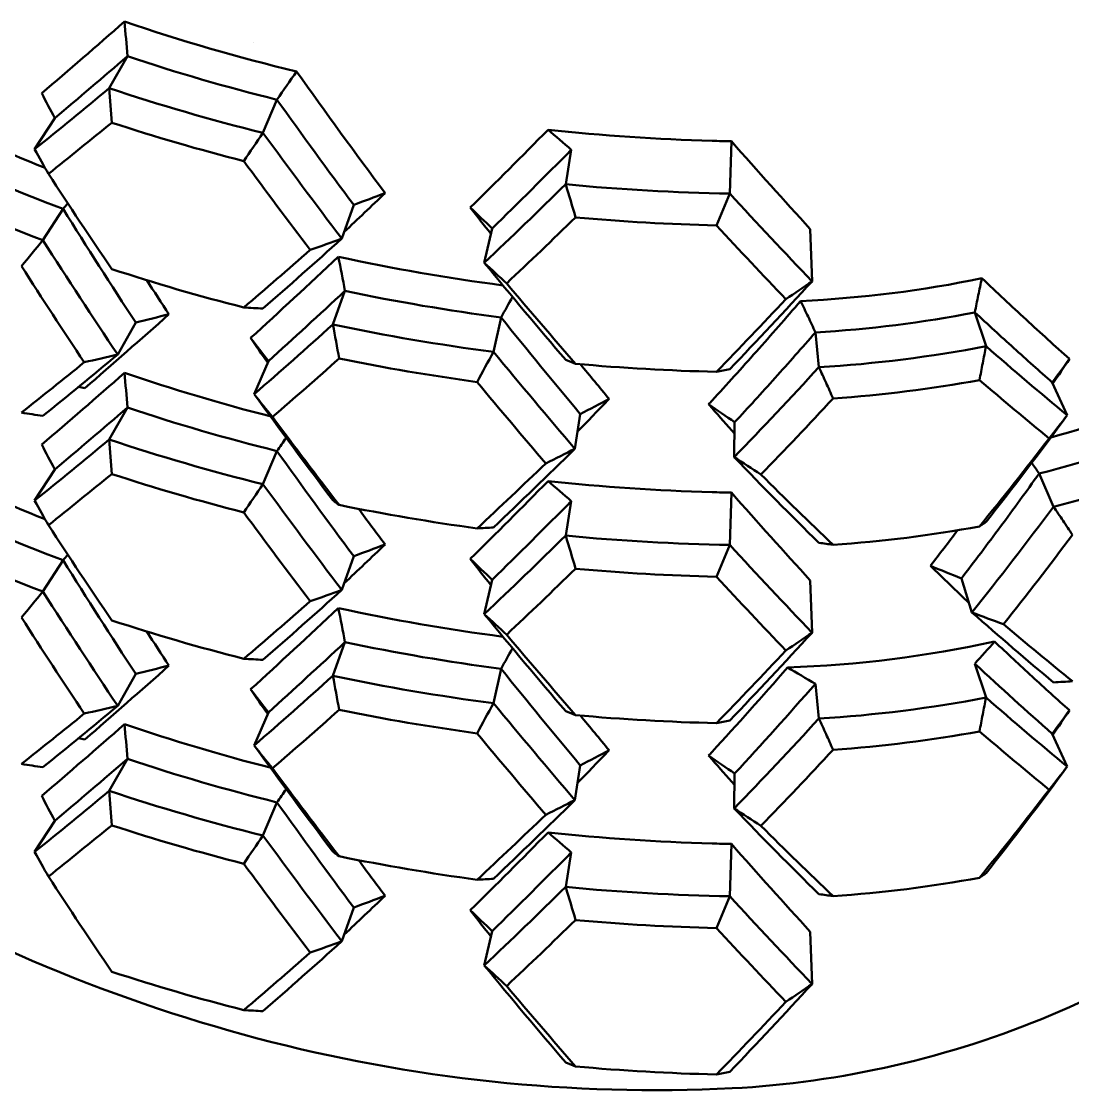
# Model space of a CAD drawing. Header units: millimetres. Extents: x 36 to 3196, y 27 to 5967.
# Drawn here: x 1762.2 to 1785.28, y 4139.76 to 4163.36 of the extents above; entities that cross this region are included whole.
import ezdxf

# ---------------------------------------------------------------- set-up
doc = ezdxf.new("R2010")
doc.units = ezdxf.units.MM
doc.layers.add('외형선(ISO)', color=7, linetype='Continuous', lineweight=50)

msp = doc.modelspace()

# ---------------------------------------------------------------- linework, layer by layer
at = {"layer": '외형선(ISO)'}
for p, q in [((1767.2846, 4162.8998), (1767.2847, 4162.8997)), ((1764.123, 4161.898), (1764.5241, 4162.5998)), ((1767.8082, 4161.6451), (1767.5007, 4160.9162)), ((1762.9328, 4161.2419), (1762.4864, 4160.5564)), ((1777.7867, 4160.7316), (1777.751, 4159.5828)), ((1774.1481, 4159.7869), (1774.2717, 4160.5471)), ((1769.2334, 4158.5952), (1769.493, 4159.335)), ((1763.1111, 4159.2459), (1762.6698, 4158.5585)), ((1772.5342, 4158.8183), (1772.3612, 4158.0638)), ((1779.5579, 4157.6562), (1779.5185, 4158.8049)), ((1769.0359, 4156.7079), (1769.3009, 4157.4466)), ((1783.3785, 4156.2328), (1783.1322, 4156.9753)), ((1764.7066, 4156.7539), (1764.3107, 4156.0505)), ((1772.7303, 4156.864), (1772.5629, 4156.1088)), ((1779.7081, 4155.7726), (1779.6325, 4156.5365)), ((1767.3061, 4155.1798), (1767.6191, 4155.9073)), ((1785.161, 4154.7151), (1784.8318, 4155.4385)), ((1764.123, 4154.1846), (1764.5241, 4154.8863)), ((1774.4692, 4154.7436), (1774.3513, 4153.9829)), ((1777.8586, 4154.5642), (1777.8477, 4153.7982)), ((1767.8082, 4153.9317), (1767.5007, 4153.2028)), ((1762.9328, 4153.5284), (1762.4864, 4152.843)), ((1784.5444, 4153.4352), (1784.8596, 4152.7082)), ((1777.7867, 4153.0181), (1777.751, 4151.8694)), ((1774.1481, 4152.0734), (1774.2717, 4152.8336)), ((1763.1111, 4151.5324), (1762.6698, 4150.845)), ((1769.493, 4151.6215), (1769.2334, 4150.8817)), ((1772.5342, 4151.1048), (1772.3612, 4150.3504)), ((1779.5579, 4149.9427), (1779.5185, 4151.0914)), ((1783.0693, 4150.3894), (1782.8374, 4151.1346)), ((1769.0359, 4148.9945), (1769.3009, 4149.7331)), ((1783.1322, 4149.2618), (1783.3785, 4148.5194)), ((1764.7066, 4149.0405), (1764.3107, 4148.337)), ((1772.7303, 4149.1505), (1772.5629, 4148.3953)), ((1779.6325, 4148.823), (1779.7081, 4148.0592)), ((1767.3061, 4147.4663), (1767.6191, 4148.1939)), ((1785.161, 4147.0017), (1784.8318, 4147.725)), ((1764.123, 4146.4711), (1764.5241, 4147.1729)), ((1774.4692, 4147.0301), (1774.3513, 4146.2694)), ((1777.8586, 4146.8507), (1777.8477, 4146.0847)), ((1767.8082, 4146.2182), (1767.5007, 4145.4893)), ((1762.4864, 4145.1295), (1762.9328, 4145.815)), ((1777.7867, 4145.3047), (1777.751, 4144.1559)), ((1774.1481, 4144.36), (1774.2717, 4145.1202)), ((1769.493, 4143.9081), (1769.2334, 4143.1683)), ((1772.5342, 4143.3914), (1772.3612, 4142.6369)), ((1779.5579, 4142.2293), (1779.5185, 4143.3779))]:
    msp.add_line(p, q, dxfattribs=at)
for centre, major_axis, ratio, start_param, end_param in [((1708.4771, 4158.8351), (7.3858, -62.8791), 0.8870193, 1.5265654, 1.5386415), ((1778.6095, 4187.5641), (34.6177, 0), 0.7660444, 4.2913419, 4.4080874), ((1778.6095, 4187.2427), (-35.1177, 0), 0.7660444, 1.1580883, 1.2581557), ((1820.2863, 4126.3342), (-59.3827, 21.9538), 0.9836331, 6.0291294, 6.0412056), ((1854.4499, 4190.3412), (-99.0875, 0), 0.7660444, 0.3856944, 0.3934341), ((1704.4653, 4157.7079), (7.9665, -66.3656), 0.8944981, 1.5152793, 1.5266496), ((1778.6095, 4187.2427), (-36.1177, 0), 0.7660444, 1.1580883, 1.2581557), ((1778.6095, 4183.7074), (34.6177, 0), 0.7660444, 4.146907, 4.2353345), ((1778.6095, 4186.9213), (-36.6177, 0), 0.7660444, 1.165749, 1.2504951), ((1847.9547, 4211.2983), (-99.0878, 0), 0.7660444, 0.7245979, 0.7323375), ((1778.6095, 4187.2427), (34.6177, 0), 0.7660444, 4.5718728, 4.6763931), ((1822.7408, 4123.3276), (-60.3306, 28.7739), 0.9841398, 6.1283047, 6.1396751), ((1778.6095, 4187.2427), (-34.6177, 0), 0.7660444, 1.5348004, 1.5470256), ((1778.6095, 4183.386), (-35.1177, 0), 0.7660444, 1.0136534, 1.1137208), ((1850.5836, 4189.2636), (95.7364, 0), 0.7660444, 3.5437832, 3.5517966), ((1778.6095, 4183.386), (-36.1177, 0), 0.7660444, 1.0136534, 1.1137208), ((1712.4111, 4142.0711), (-30.9427, 59.2476), 0.959377, 4.5071597, 4.5185302), ((1778.6095, 4187.2427), (-36.1177, 0), 0.7660444, 1.4469581, 1.5470256), ((1726.2137, 4227.6172), (99.0875, 0), 0.7660444, 5.1644026, 5.1721423), ((1838.5711, 4134.9251), (48.9735, 45.4913), 0.9780091, 1.9994014, 2.0107717), ((1811.4023, 4118.3505), (-42.6111, 46.8248), 0.9727541, 0.1308009, 0.1334086), ((1849.4384, 4206.6831), (99.0878, 0), 0.7660444, 3.8161569, 3.8238966), ((1778.6095, 4186.9213), (-36.6177, 0), 0.7660444, 1.4546188, 1.5393649), ((1813.3595, 4115.0994), (-41.4512, 52.4359), 0.9720196, 0.1985357, 0.2099062), ((1728.1735, 4224.8461), (95.7364, 0), 0.7660444, 5.1476328, 5.1556462), ((1711.5507, 4147.3755), (16.6252, -61.0895), 0.9253541, 1.4846509, 1.496727), ((1778.6095, 4183.7074), (34.6177, 0), 0.7660444, 4.4357768, 4.5428789), ((1778.6095, 4183.7074), (36.6177, 0), 0.7660444, 4.3073416, 4.3920877), ((1846.1329, 4204.8063), (95.7364, 0), 0.7660444, 3.832653, 3.8406664), ((1778.0834, 4172.5169), (20, 0), 0.7660444, 4.7735919, 4.9756654), ((1778.6095, 4183.386), (-35.1177, 0), 0.7660444, 1.3025232, 1.4025907), ((1715.5626, 4212.2019), (95.7364, 0), 0.7660444, 5.4365026, 5.444516), ((1828.3023, 4127.541), (-60.9419, -17.1569), 0.9843154, 5.5071211, 5.5153343), ((1822.7416, 4152.3333), (-66.6468, 5.105), 0.0132121, 5.6904696, 5.7018399), ((1778.0834, 4172.1955), (-20.5, 0), 0.7660444, 1.6464335, 1.8196385), ((1734.7076, 4229.0971), (-99.0875, 0), 0.7660444, 1.878375, 1.8861147), ((1707.6994, 4145.8125), (17.8757, -64.4074), 0.9314442, 1.4709722, 1.4823425), ((1778.6095, 4183.386), (-36.1177, 0), 0.7660444, 1.3025232, 1.4025907), ((1852.7157, 4194.7942), (-99.0875, 0), 0.7660444, 0.5301294, 0.5378691), ((1736.1264, 4226.1388), (-95.7364, 0), 0.7660444, 1.8616052, 1.8696186), ((1831.2031, 4124.8311), (-65.4936, -13.3536), 0.9861501, 5.5851969, 5.5965674), ((1778.0834, 4172.1955), (-21.5, 0), 0.7660444, 1.6464335, 1.8196385), ((1778.6095, 4183.0646), (-36.6177, 0), 0.7660444, 1.3101839, 1.39493), ((1712.4101, 4171.0772), (64.7151, -16.7275), 0.0379742, 0.3030996, 0.3144699), ((1778.6095, 4183.7074), (36.6177, 0), 0.7660444, 4.5962115, 4.6809575), ((1734.9892, 4177.3035), (-57.4367, 0), 0.7660444, 2.6215195, 2.6349116), ((1708.4771, 4151.1216), (7.3858, -62.8791), 0.8870193, 1.5265654, 1.5386415), ((1778.6095, 4179.8507), (34.6177, 0), 0.7660444, 4.2913419, 4.3906085), ((1838.5711, 4163.9314), (-66.165, -9.4895), 0.0193428, 5.8756951, 5.8870654), ((1811.4026, 4146.3651), (-62.3735, 10.8571), 0.0152475, 5.5884617, 5.5920611), ((1778.0834, 4171.8741), (-22, 0), 0.7660444, 1.6589233, 1.8071487), ((1849.0922, 4193.3016), (-95.7364, 0), 0.7660444, 0.5466255, 0.5546388), ((1718.811, 4217.5429), (-99.0875, 0), 0.7660444, 2.1672448, 2.1749845), ((1778.0834, 4168.6602), (20, 0), 0.7660444, 5.054989, 5.2206654), ((1778.6095, 4179.5293), (-35.1177, 0), 0.7660444, 1.1580883, 1.2581557), ((1816.0004, 4187.4611), (-57.4367, 0), 0.7660444, 0.8311621, 0.8445525), ((1813.3602, 4144.1051), (-65.6966, 12.3215), 0.0253324, 5.5984536, 5.6098239), ((1738.4825, 4175.9084), (-54.2612, 0), 0.7660444, 2.5923752, 2.6065654), ((1778.0834, 4168.3388), (-20.5, 0), 0.7660444, 1.8914335, 2.0646385), ((1704.4653, 4149.9944), (7.9665, -66.3656), 0.8944982, 1.5152793, 1.5266496), ((1778.6095, 4179.5293), (-36.1177, 0), 0.7660444, 1.1580883, 1.2581557), ((1820.2863, 4118.6208), (-59.3827, 21.9538), 0.9836331, 6.035546, 6.0412056), ((1854.4499, 4182.6277), (-99.0875, 0), 0.7660444, 0.3856944, 0.3934341), ((1721.271, 4215.0167), (-95.7364, 0), 0.7660444, 2.150475, 2.1584884), ((1813.27, 4185.2856), (-54.2612, 0), 0.7660444, 0.8595067, 0.8736968), ((1778.0834, 4168.3388), (-21.5, 0), 0.7660444, 1.8914335, 2.0646385), ((1778.6095, 4175.994), (34.6177, 0), 0.7660444, 4.146907, 4.2353345), ((1778.6095, 4179.2079), (-36.6177, 0), 0.7660444, 1.165749, 1.2504951), ((1822.7409, 4115.6141), (-60.3306, 28.7741), 0.9841398, 6.1283071, 6.1396775), ((1847.9547, 4203.5849), (-99.0878, 0), 0.7660444, 0.7245979, 0.7323375), ((1778.6095, 4179.5293), (34.6177, 0), 0.7660444, 4.5718728, 4.6763931), ((1778.6095, 4179.5293), (-34.6177, 0), 0.7660444, 1.5348004, 1.5470256), ((1778.6095, 4175.6726), (-35.1177, 0), 0.7660444, 1.0136534, 1.1137208), ((1850.5836, 4181.5502), (95.7364, 0), 0.7660444, 3.5437832, 3.5517966), ((1707.7003, 4174.8187), (62.5784, -23.4877), 0.0659072, 0.2145, 0.2258705), ((1778.6095, 4179.8507), (36.6177, 0), 0.7660444, 4.4517766, 4.5365226), ((1831.204, 4153.837), (-66.8053, -2.2148), 0.0112016, 5.7832483, 5.7946186), ((1778.0834, 4168.6602), (22, 0), 0.7660444, 4.8005159, 4.9487414), ((1778.6095, 4175.6726), (-36.1177, 0), 0.7660444, 1.0136534, 1.1137208), ((1712.4111, 4134.3577), (-30.9427, 59.2476), 0.959377, 4.5071597, 4.5185302), ((1778.6095, 4179.5293), (-36.1177, 0), 0.7660444, 1.4469581, 1.5470256), ((1726.2137, 4219.9037), (-99.0875, 0), 0.7660444, 2.0228099, 2.0305496), ((1838.5711, 4127.2116), (48.9735, 45.4913), 0.9780091, 1.9994014, 2.0107717), ((1811.4023, 4110.6371), (-42.6111, 46.8248), 0.9727541, 0.1308009, 0.1334086), ((1849.4384, 4198.9696), (99.0878, 0), 0.7660444, 3.8161569, 3.8238966), ((1778.6095, 4179.2079), (-36.6177, 0), 0.7660444, 1.4546188, 1.5393649), ((1809.4239, 4190.1362), (57.4367, 0), 0.7660444, 4.2177531, 4.2311451), ((1813.3595, 4107.3859), (-41.4511, 52.436), 0.9720196, 0.1985375, 0.2099079), ((1728.1735, 4217.1326), (-95.7364, 0), 0.7660444, 2.0060401, 2.0140535), ((1711.5507, 4139.662), (16.6252, -61.0895), 0.9253541, 1.4846509, 1.496727), ((1778.6095, 4175.994), (34.6177, 0), 0.7660444, 4.4357768, 4.5428789), ((1846.1329, 4197.0929), (95.7364, 0), 0.7660444, 3.832653, 3.8406664), ((1807.4638, 4187.5184), (54.2612, 0), 0.7660444, 4.2460993, 4.2602894), ((1778.6095, 4175.994), (36.6177, 0), 0.7660444, 4.3073416, 4.3920877), ((1715.5626, 4204.4884), (95.7364, 0), 0.7660444, 5.4365026, 5.444516), ((1778.6095, 4175.6726), (-35.1177, 0), 0.7660444, 1.3025232, 1.4025907), ((1778.0834, 4164.482), (20, 0), 0.7660444, 4.7591582, 4.9900991), ((1735.9446, 4174.3472), (-57.4374, -0.0011), 0.7660391, 2.5349035, 2.5482954), ((1828.3023, 4119.8276), (-60.9419, -17.1569), 0.9843154, 5.5071211, 5.5153343), ((1734.7076, 4221.3836), (-99.0875, 0), 0.7660444, 1.878375, 1.8861147), ((1822.7416, 4144.6199), (-66.6468, 5.105), 0.0132121, 5.6904696, 5.7018399), ((1813.9173, 4184.1238), (-57.4374, 0.0008), 0.7660369, 0.9177727, 0.9311646), ((1707.6994, 4138.099), (17.8757, -64.4074), 0.9314442, 1.4709722, 1.4823425), ((1778.6095, 4175.6726), (-36.1177, 0), 0.7660444, 1.3025232, 1.4025907), ((1852.7157, 4187.0808), (-99.0875, 0), 0.7660444, 0.5301294, 0.5378691), ((1778.0834, 4164.482), (-21.5, 0), 0.7660444, 1.6464335, 1.8196385), ((1736.1264, 4218.4253), (-95.7364, 0), 0.7660444, 1.8616052, 1.8696186), ((1778.6095, 4175.3512), (-36.6177, 0), 0.7660444, 1.3101839, 1.39493), ((1831.2031, 4117.1177), (-65.4936, -13.3536), 0.9861501, 5.5851969, 5.5965674), ((1734.9888, 4169.5903), (-57.4371, 0), 0.7660444, 2.6215197, 2.6349116), ((1712.4101, 4163.3638), (64.7151, -16.7275), 0.0379742, 0.3030996, 0.3144699), ((1778.6095, 4175.994), (36.6177, 0), 0.7660444, 4.5962115, 4.6809575), ((1838.5711, 4156.218), (-66.165, -9.4895), 0.0193428, 5.8756951, 5.8870654), ((1708.4771, 4143.4082), (7.3858, -62.8791), 0.8870193, 1.5265654, 1.5386415), ((1778.6095, 4172.1372), (34.6177, 0), 0.7660444, 4.2913419, 4.3906085), ((1778.0834, 4164.1606), (-22, 0), 0.7660444, 1.6589233, 1.8071487), ((1811.4026, 4138.6517), (-62.3735, 10.8571), 0.0152475, 5.5884617, 5.5920611), ((1849.0922, 4185.5881), (-95.7364, 0), 0.7660444, 0.5466255, 0.5546388), ((1718.811, 4209.8294), (-99.0875, 0), 0.7660444, 2.1672448, 2.1749845), ((1813.3602, 4136.3916), (-65.6966, 12.3215), 0.0253324, 5.5984536, 5.6098239), ((1778.6095, 4171.8158), (-35.1177, 0), 0.7660444, 1.1580883, 1.2581557), ((1816.0007, 4179.7479), (-57.4371, 0), 0.7660444, 0.8311621, 0.8445524), ((1738.4825, 4168.195), (-54.2612, 0), 0.7660444, 2.5923752, 2.6065654), ((1854.4499, 4174.9143), (-99.0875, 0), 0.7660444, 0.3856944, 0.3934341), ((1704.4653, 4142.2809), (7.9665, -66.3656), 0.8944982, 1.5152793, 1.5266496), ((1778.6095, 4171.8158), (-36.1177, 0), 0.7660444, 1.1580883, 1.2581557), ((1820.2863, 4110.9073), (-59.3827, 21.9538), 0.9836331, 6.035546, 6.0412056), ((1721.271, 4207.3033), (-95.7364, 0), 0.7660444, 2.150475, 2.1584884), ((1813.27, 4177.5722), (-54.2612, 0), 0.7660444, 0.8595067, 0.8736968), ((1778.6095, 4171.4944), (-36.6177, 0), 0.7660444, 1.165749, 1.2504951), ((1822.7409, 4107.9006), (-60.3306, 28.7741), 0.9841398, 6.1283071, 6.1396775), ((1847.9547, 4195.8714), (-99.0878, 0), 0.7660444, 0.7245979, 0.7323375), ((1778.6095, 4171.8158), (34.6177, 0), 0.7660444, 4.5718728, 4.6763931), ((1778.6095, 4171.8158), (-34.6177, 0), 0.7660444, 1.5348004, 1.5470256), ((1850.5836, 4173.8367), (-95.7364, 0), 0.7660444, 0.4021905, 0.4102039), ((1707.7004, 4167.1052), (62.5783, -23.4877), 0.0659071, 0.2145, 0.2258705), ((1778.6095, 4172.1372), (36.6177, 0), 0.7660444, 4.4517766, 4.5365226), ((1831.204, 4146.1236), (-66.8053, -2.2148), 0.0112016, 5.7832483, 5.7946186), ((1778.0834, 4160.9467), (22, 0), 0.7660444, 4.8005159, 4.9487414), ((1712.4111, 4126.6442), (-30.9427, 59.2476), 0.959377, 4.5071597, 4.5185302), ((1778.6095, 4171.8158), (-36.1177, 0), 0.7660444, 1.4469581, 1.5470256), ((1726.2137, 4212.1903), (-99.0875, 0), 0.7660444, 2.0228099, 2.0305496), ((1838.5711, 4119.4982), (48.9735, 45.4913), 0.9780091, 1.9994014, 2.0107717), ((1849.4384, 4191.2562), (99.0878, 0), 0.7660444, 3.8161569, 3.8238966), ((1778.6095, 4171.4944), (-36.6177, 0), 0.7660444, 1.4546188, 1.5393649), ((1728.1735, 4209.4192), (-95.7364, 0), 0.7660444, 2.0060401, 2.0140535), ((1846.1329, 4189.3794), (95.7364, 0), 0.7660444, 3.832653, 3.8406664), ((1778.6095, 4168.2805), (36.6177, 0), 0.7660444, 4.3073416, 4.3920877), ((1715.5626, 4196.775), (95.7364, 0), 0.7660444, 5.4365026, 5.444516), ((1822.7416, 4136.9064), (-66.6468, 5.105), 0.0132121, 5.6904696, 5.7018399), ((1712.4101, 4155.6503), (64.7151, -16.7275), 0.0379742, 0.3030996, 0.3144699), ((1778.6095, 4168.2805), (36.6177, 0), 0.7660444, 4.5962115, 4.6809575), ((1838.5711, 4148.5045), (-66.165, -9.4895), 0.0193428, 5.8756951, 5.8870654)]:
    msp.add_ellipse(centre, major_axis=major_axis, ratio=ratio, start_param=start_param, end_param=end_param, dxfattribs=at)
for points in [[(1762.6416, 4161.7853), (1763.2392, 4162.2973), (1763.8459, 4162.8225), (1764.4607, 4163.3616)], [(1762.9328, 4161.2419), (1763.4569, 4161.6844), (1763.9876, 4162.1369), (1764.5241, 4162.5998)], [(1768.2371, 4162.2638), (1768.8797, 4161.3593), (1769.5282, 4160.4692), (1770.1815, 4159.5936)], [(1764.123, 4161.898), (1763.5712, 4161.4403), (1763.0254, 4160.9932), (1762.4864, 4160.5564)], [(1767.8082, 4161.6451), (1768.3655, 4160.8643), (1768.9273, 4160.0942), (1769.493, 4159.335)], [(1764.1798, 4161.1403), (1763.7121, 4160.7583), (1763.2485, 4160.3838), (1762.7895, 4160.0165)], [(1772.0529, 4159.2757), (1772.6198, 4159.8347), (1773.1895, 4160.4046), (1773.7611, 4160.9854)], [(1769.2334, 4158.5952), (1768.6516, 4159.3578), (1768.0738, 4160.1315), (1767.5007, 4160.9162)], [(1779.5185, 4158.8049), (1778.9414, 4159.436), (1778.3638, 4160.0783), (1777.7867, 4160.7316)], [(1772.5342, 4158.8183), (1773.1111, 4159.3835), (1773.6905, 4159.9597), (1774.2717, 4160.5471)], [(1768.539, 4158.3453), (1768.0497, 4158.9881), (1767.5633, 4159.6388), (1767.0803, 4160.2972)], [(1762.7895, 4160.0165), (1763.2485, 4159.3124), (1763.7121, 4158.6157), (1764.1798, 4157.9264)], [(1774.1481, 4159.7869), (1773.5504, 4159.2011), (1772.9545, 4158.6268), (1772.3612, 4158.0638)], [(1770.1815, 4159.5936), (1769.8818, 4159.3072), (1769.583, 4159.0238), (1769.2854, 4158.7435)], [(1779.5579, 4157.6562), (1778.9558, 4158.2869), (1778.3532, 4158.9291), (1777.751, 4159.5828)], [(1763.1111, 4159.2459), (1763.6367, 4158.4051), (1764.1687, 4157.5743), (1764.7066, 4156.7539)], [(1772.5065, 4158.6974), (1772.3551, 4158.8894), (1772.2039, 4159.0822), (1772.0529, 4159.2757)], [(1774.3649, 4159.0597), (1773.8594, 4158.5692), (1773.3551, 4158.0868), (1772.8525, 4157.6125)], [(1778.9853, 4157.2651), (1778.4764, 4157.7967), (1777.9674, 4158.3365), (1777.4587, 4158.8844)], [(1764.3107, 4156.0505), (1763.7575, 4156.8759), (1763.2103, 4157.712), (1762.6698, 4158.5585)], [(1767.5007, 4157.0595), (1768.0738, 4157.5603), (1768.6516, 4158.0722), (1769.2334, 4158.5952)], [(1767.0803, 4157.0833), (1767.5633, 4157.4962), (1768.0497, 4157.9168), (1768.539, 4158.3453)], [(1767.2287, 4156.413), (1767.8649, 4156.9933), (1768.5075, 4157.5878), (1769.1554, 4158.1968)], [(1763.5766, 4155.8797), (1763.1126, 4156.5754), (1762.6529, 4157.2785), (1762.1979, 4157.9889)], [(1772.3612, 4158.0638), (1772.9545, 4157.3412), (1773.5504, 4156.6299), (1774.1481, 4155.9302)], [(1764.9475, 4157.6821), (1765.11, 4157.4318), (1765.2731, 4157.1824), (1765.4366, 4156.934)], [(1767.6191, 4155.9073), (1768.1753, 4156.4097), (1768.7362, 4156.9227), (1769.3009, 4157.4466)], [(1772.8525, 4157.6125), (1773.3551, 4157.0155), (1773.8594, 4156.4266), (1774.3649, 4155.8457)], [(1777.751, 4155.7261), (1778.3532, 4156.3579), (1778.9558, 4157.0013), (1779.5579, 4157.6562)], [(1777.4587, 4155.6705), (1777.9674, 4156.1939), (1778.4764, 4156.7254), (1778.9853, 4157.2651)], [(1765.4366, 4156.934), (1764.8137, 4156.3804), (1764.1983, 4155.8407), (1763.5914, 4155.3147)], [(1772.7303, 4156.864), (1773.3077, 4156.1461), (1773.8876, 4155.4393), (1774.4692, 4154.7436)], [(1769.0359, 4156.7079), (1768.4551, 4156.1875), (1767.8782, 4155.6781), (1767.3061, 4155.1798)], [(1767.6043, 4155.8729), (1767.4789, 4156.0524), (1767.3537, 4156.2324), (1767.2287, 4156.413)], [(1762.6698, 4154.7017), (1763.2103, 4155.1409), (1763.7575, 4155.5904), (1764.3107, 4156.0505)], [(1774.3513, 4153.9829), (1773.7531, 4154.6801), (1773.1567, 4155.3887), (1772.5629, 4156.1088)], [(1783.3785, 4156.2328), (1783.98, 4155.7071), (1784.5749, 4155.2014), (1785.161, 4154.7151)], [(1762.1979, 4154.775), (1762.6529, 4155.1359), (1763.1126, 4155.5041), (1763.5766, 4155.8797)], [(1769.1741, 4155.9611), (1768.6824, 4155.5259), (1768.1934, 4155.0985), (1767.7075, 4154.6789)], [(1774.4707, 4155.8364), (1774.6809, 4155.5813), (1774.8914, 4155.3276), (1775.102, 4155.0754)], [(1785.2095, 4155.9518), (1785.0879, 4155.7713), (1784.9658, 4155.5918), (1784.8433, 4155.4131)], [(1762.6416, 4154.0719), (1763.2392, 4154.5838), (1763.8459, 4155.1091), (1764.4607, 4155.6481)], [(1777.8477, 4153.7982), (1778.4683, 4154.4357), (1779.0892, 4155.0939), (1779.7081, 4155.7726)], [(1773.7111, 4153.659), (1773.2068, 4154.2468), (1772.7039, 4154.8427), (1772.2028, 4155.4465)], [(1783.2349, 4155.4897), (1783.7494, 4155.0489), (1784.2594, 4154.6224), (1784.7637, 4154.2099)], [(1767.3061, 4155.1798), (1767.8782, 4154.3926), (1768.4551, 4153.6163), (1769.0359, 4152.8512)], [(1775.102, 4155.0754), (1774.871, 4154.8349), (1774.6401, 4154.5961), (1774.4096, 4154.3592)], [(1778.4345, 4153.4163), (1778.9637, 4153.9584), (1779.4925, 4154.5152), (1780.0197, 4155.0865)], [(1762.9328, 4153.5284), (1763.4569, 4153.9709), (1763.9876, 4154.4235), (1764.5241, 4154.8863)], [(1777.287, 4154.9583), (1777.3125, 4154.9861), (1777.3381, 4155.0138), (1777.3636, 4155.0416)], [(1777.3636, 4154.8707), (1777.3381, 4154.8999), (1777.3125, 4154.9291), (1777.287, 4154.9583)], [(1777.855, 4154.3145), (1777.6912, 4154.4984), (1777.5274, 4154.6838), (1777.3636, 4154.8707)], [(1767.7075, 4154.6789), (1768.1934, 4154.0272), (1768.6824, 4153.3832), (1769.1741, 4152.7471)], [(1785.161, 4154.7151), (1784.5749, 4153.9158), (1783.98, 4153.136), (1783.3785, 4152.3761)], [(1764.123, 4154.1846), (1763.5712, 4153.7269), (1763.0254, 4153.2797), (1762.4864, 4152.843)], [(1784.7637, 4154.2099), (1784.2594, 4153.5511), (1783.7494, 4152.9063), (1783.2349, 4152.2757)], [(1767.8082, 4153.9317), (1768.3655, 4153.1509), (1768.9273, 4152.3808), (1769.493, 4151.6215)], [(1772.5629, 4152.252), (1773.1567, 4152.8176), (1773.7531, 4153.3945), (1774.3513, 4153.9829)], [(1772.2028, 4152.2326), (1772.7039, 4152.7), (1773.2068, 4153.1755), (1773.7111, 4153.659)], [(1779.7081, 4151.9159), (1779.0892, 4152.5228), (1778.4683, 4153.1502), (1777.8477, 4153.7982)], [(1784.3818, 4153.6706), (1784.4363, 4153.5923), (1784.4905, 4153.5139), (1784.5444, 4153.4352)], [(1764.1798, 4153.4269), (1763.7121, 4153.0449), (1763.2485, 4152.6703), (1762.7895, 4152.3031)], [(1780.0197, 4151.8726), (1779.4925, 4152.3726), (1778.9637, 4152.8871), (1778.4345, 4153.4163)], [(1769.2334, 4150.8817), (1768.6516, 4151.6443), (1768.0738, 4152.418), (1767.5007, 4153.2028)], [(1772.0529, 4151.5622), (1772.6198, 4152.1213), (1773.1895, 4152.6911), (1773.7611, 4153.272)], [(1779.5185, 4151.0914), (1778.9414, 4151.7226), (1778.3638, 4152.3648), (1777.7867, 4153.0181)], [(1772.5342, 4151.1048), (1773.1111, 4151.67), (1773.6905, 4152.2462), (1774.2717, 4152.8336)], [(1783.0693, 4150.3894), (1783.6731, 4151.1425), (1784.2706, 4151.9156), (1784.8596, 4152.7082)], [(1768.539, 4150.6318), (1768.0497, 4151.2747), (1767.5633, 4151.9254), (1767.0803, 4152.5838)], [(1769.6025, 4152.6617), (1769.7951, 4152.3999), (1769.9881, 4152.1394), (1770.1815, 4151.8802)], [(1762.7895, 4152.3031), (1763.2485, 4151.599), (1763.7121, 4150.9022), (1764.1798, 4150.213)], [(1774.1481, 4152.0734), (1773.5504, 4151.4876), (1772.9545, 4150.9133), (1772.3612, 4150.3504)], [(1782.158, 4151.4108), (1782.3568, 4151.6686), (1782.555, 4151.9287), (1782.7524, 4152.1911)], [(1783.7595, 4150.128), (1784.2709, 4150.7683), (1784.7772, 4151.4226), (1785.2774, 4152.0909)], [(1770.1815, 4151.8802), (1769.8818, 4151.5937), (1769.583, 4151.3103), (1769.2854, 4151.03)], [(1779.5579, 4149.9427), (1778.9558, 4150.5734), (1778.3532, 4151.2156), (1777.751, 4151.8694)], [(1763.1111, 4151.5324), (1763.6367, 4150.6916), (1764.1687, 4149.8609), (1764.7066, 4149.0405)], [(1772.5065, 4150.984), (1772.3551, 4151.176), (1772.2039, 4151.3687), (1772.0529, 4151.5622)], [(1774.3649, 4151.3462), (1773.8594, 4150.8558), (1773.3551, 4150.3734), (1772.8525, 4149.899)], [(1783.0065, 4150.5913), (1782.7251, 4150.8598), (1782.4422, 4151.1329), (1782.158, 4151.4108)], [(1778.9853, 4149.5516), (1778.4764, 4150.0833), (1777.9674, 4150.6231), (1777.4587, 4151.171)], [(1764.3107, 4148.337), (1763.7575, 4149.1625), (1763.2103, 4149.9986), (1762.6698, 4150.845)], [(1767.5007, 4149.346), (1768.0738, 4149.8469), (1768.6516, 4150.3587), (1769.2334, 4150.8817)], [(1767.0803, 4149.3698), (1767.5633, 4149.7828), (1768.0497, 4150.2034), (1768.539, 4150.6318)], [(1767.2287, 4148.6996), (1767.8649, 4149.2798), (1768.5075, 4149.8744), (1769.1554, 4150.4834)], [(1772.3612, 4150.3504), (1772.9545, 4149.6277), (1773.5504, 4148.9165), (1774.1481, 4148.2167)], [(1784.8596, 4148.8515), (1784.2706, 4149.3444), (1783.6731, 4149.8569), (1783.0693, 4150.3894)], [(1763.5766, 4148.1663), (1763.1126, 4148.862), (1762.6529, 4149.5651), (1762.1979, 4150.2755)], [(1785.2774, 4148.877), (1784.7772, 4149.2801), (1784.2709, 4149.6969), (1783.7595, 4150.128)], [(1764.9475, 4149.9687), (1765.11, 4149.7183), (1765.2731, 4149.4689), (1765.4366, 4149.2205)], [(1772.8525, 4149.899), (1773.3551, 4149.3021), (1773.8594, 4148.7131), (1774.3649, 4148.1323)], [(1777.751, 4148.0126), (1778.3532, 4148.6445), (1778.9558, 4149.2878), (1779.5579, 4149.9427)], [(1767.6191, 4148.1939), (1768.1753, 4148.6962), (1768.7362, 4149.2093), (1769.3009, 4149.7331)], [(1777.4587, 4147.9571), (1777.9674, 4148.4805), (1778.4764, 4149.012), (1778.9853, 4149.5516)], [(1765.4366, 4149.2205), (1764.8137, 4148.6669), (1764.1983, 4148.1273), (1763.5914, 4147.6012)], [(1777.3636, 4147.3282), (1777.9151, 4147.9272), (1778.4673, 4148.5438), (1779.0184, 4149.1779)], [(1783.1322, 4149.2618), (1783.7057, 4148.7307), (1784.273, 4148.2186), (1784.8318, 4147.725)], [(1769.0359, 4148.9945), (1768.4551, 4148.474), (1767.8782, 4147.9647), (1767.3061, 4147.4663)], [(1772.7303, 4149.1505), (1773.3077, 4148.4326), (1773.8876, 4147.7258), (1774.4692, 4147.0301)], [(1767.6043, 4148.1594), (1767.4789, 4148.3389), (1767.3537, 4148.519), (1767.2287, 4148.6996)], [(1777.8586, 4146.8507), (1778.4504, 4147.4885), (1779.0424, 4148.146), (1779.6325, 4148.823)], [(1783.3785, 4148.5194), (1783.98, 4147.9937), (1784.5749, 4147.488), (1785.161, 4147.0017)], [(1762.6698, 4146.9883), (1763.2103, 4147.4274), (1763.7575, 4147.8769), (1764.3107, 4148.337)], [(1769.1741, 4148.2476), (1768.6824, 4147.8124), (1768.1934, 4147.3851), (1767.7075, 4146.9655)], [(1774.3513, 4146.2694), (1773.7531, 4146.9666), (1773.1567, 4147.6753), (1772.5629, 4148.3953)], [(1785.2095, 4148.2383), (1785.0879, 4148.0578), (1784.9658, 4147.8783), (1784.8433, 4147.6997)], [(1762.1979, 4147.0615), (1762.6529, 4147.4225), (1763.1126, 4147.7907), (1763.5766, 4148.1663)], [(1774.4707, 4148.1229), (1774.6809, 4147.8678), (1774.8914, 4147.6142), (1775.102, 4147.362)], [(1777.8477, 4146.0847), (1778.4683, 4146.7223), (1779.0892, 4147.3805), (1779.7081, 4148.0592)], [(1762.6416, 4146.3584), (1763.2392, 4146.8704), (1763.8459, 4147.3956), (1764.4607, 4147.9347)], [(1783.2349, 4147.7762), (1783.7494, 4147.3355), (1784.2594, 4146.909), (1784.7637, 4146.4964)], [(1773.7111, 4145.9455), (1773.2068, 4146.5334), (1772.7039, 4147.1292), (1772.2028, 4147.7331)], [(1767.3061, 4147.4663), (1767.8782, 4146.6791), (1768.4551, 4145.9029), (1769.0359, 4145.1378)], [(1775.102, 4147.362), (1774.871, 4147.1215), (1774.6401, 4146.8827), (1774.4096, 4146.6457)], [(1777.287, 4147.2449), (1777.3125, 4147.2726), (1777.3381, 4147.3004), (1777.3636, 4147.3282)], [(1780.0197, 4147.3731), (1779.4925, 4146.8017), (1778.9636, 4146.245), (1778.4345, 4145.7028)], [(1762.9328, 4145.815), (1763.4569, 4146.2575), (1763.9876, 4146.71), (1764.5241, 4147.1729)], [(1777.3636, 4147.1573), (1777.3381, 4147.1864), (1777.3125, 4147.2156), (1777.287, 4147.2449)], [(1777.855, 4146.6011), (1777.6912, 4146.7849), (1777.5274, 4146.9703), (1777.3636, 4147.1573)], [(1767.7075, 4146.9655), (1768.1934, 4146.3138), (1768.6824, 4145.6698), (1769.1741, 4145.0337)], [(1785.161, 4147.0017), (1784.5749, 4146.2024), (1783.98, 4145.4225), (1783.3785, 4144.6627)], [(1764.123, 4146.4711), (1763.5712, 4146.0134), (1763.0254, 4145.5663), (1762.4864, 4145.1295)], [(1784.7637, 4146.4964), (1784.2594, 4145.8376), (1783.7494, 4145.1929), (1783.2349, 4144.5623)], [(1767.8082, 4146.2182), (1768.3655, 4145.4374), (1768.9273, 4144.6673), (1769.493, 4143.9081)], [(1772.5629, 4144.5386), (1773.1567, 4145.1041), (1773.7531, 4145.681), (1774.3513, 4146.2694)], [(1772.2028, 4144.5191), (1772.7039, 4144.9866), (1773.2068, 4145.462), (1773.7111, 4145.9455)], [(1779.7081, 4144.2024), (1779.0892, 4144.8093), (1778.4683, 4145.4367), (1777.8477, 4146.0847)], [(1764.1798, 4145.7134), (1763.7121, 4145.3314), (1763.2485, 4144.9569), (1762.7895, 4144.5896)], [(1780.0197, 4144.1591), (1779.4925, 4144.6591), (1778.9637, 4145.1736), (1778.4345, 4145.7028)], [(1769.2334, 4143.1683), (1768.6516, 4143.9309), (1768.0738, 4144.7046), (1767.5007, 4145.4893)], [(1772.0529, 4143.8488), (1772.6198, 4144.4078), (1773.1895, 4144.9777), (1773.7611, 4145.5585)], [(1779.5185, 4143.3779), (1778.9414, 4144.0091), (1778.3638, 4144.6514), (1777.7867, 4145.3047)], [(1769.6025, 4144.9483), (1769.7951, 4144.6865), (1769.9881, 4144.426), (1770.1815, 4144.1667)], [(1772.5342, 4143.3914), (1773.1111, 4143.9566), (1773.6905, 4144.5328), (1774.2717, 4145.1202)], [(1768.539, 4142.9184), (1768.0497, 4143.5612), (1767.5633, 4144.2119), (1767.0803, 4144.8703)], [(1762.7895, 4144.5896), (1763.2485, 4143.8855), (1763.7121, 4143.1888), (1764.1798, 4142.4995)], [(1774.1481, 4144.36), (1773.5504, 4143.7742), (1772.9545, 4143.1999), (1772.3612, 4142.6369)], [(1770.1815, 4144.1667), (1769.8818, 4143.8803), (1769.583, 4143.5969), (1769.2854, 4143.3166)], [(1779.5579, 4142.2293), (1778.9558, 4142.8599), (1778.3532, 4143.5022), (1777.751, 4144.1559)], [(1772.5065, 4143.2705), (1772.3551, 4143.4625), (1772.2039, 4143.6553), (1772.0529, 4143.8488)], [(1774.3649, 4143.6328), (1773.8594, 4143.1423), (1773.3551, 4142.6599), (1772.8525, 4142.1856)], [(1778.9853, 4141.8382), (1778.4764, 4142.3698), (1777.9674, 4142.9096), (1777.4587, 4143.4575)], [(1767.5007, 4141.6326), (1768.0738, 4142.1334), (1768.6516, 4142.6453), (1769.2334, 4143.1683)], [(1767.0803, 4141.6564), (1767.5633, 4142.0693), (1768.0497, 4142.4899), (1768.539, 4142.9184)], [(1772.3612, 4142.6369), (1772.9545, 4141.9143), (1773.5504, 4141.203), (1774.1481, 4140.5033)], [(1772.8525, 4142.1856), (1773.3551, 4141.5886), (1773.8594, 4140.9997), (1774.3649, 4140.4188)], [(1777.751, 4140.2992), (1778.3532, 4140.931), (1778.9558, 4141.5744), (1779.5579, 4142.2293)], [(1777.4587, 4140.2436), (1777.9674, 4140.767), (1778.4764, 4141.2985), (1778.9853, 4141.8382)]]:
    msp.add_open_spline(points, degree=3, dxfattribs=at)
for points, knots in [([(1783.1322, 4156.9753), (1783.157, 4157.1003), (1783.1824, 4157.2252), (1783.2344, 4157.4747), (1783.2611, 4157.5994), (1783.2883, 4157.7239)], [-0.076514052, -0.076514052, -0.076514052, -0.076514052, -0.038256572, -0.038256572, 0, 0, 0, 0]), ([(1783.2883, 4157.7239), (1783.6135, 4157.4161), (1783.9364, 4157.1146), (1784.5772, 4156.5239), (1784.8948, 4156.2348), (1785.2095, 4155.9518)], [0, 0, 0, 0, 0.20208232, 0.20208232, 0.40416658, 0.40416658, 0.40416658, 0.40416658]), ([(1777.3636, 4155.0416), (1777.6874, 4155.3934), (1778.0115, 4155.7512), (1778.6595, 4156.4789), (1778.9833, 4156.8488), (1779.3067, 4157.2247)], [0.00000099, 0.00000099, 0.00000099, 0.00000099, 0.19440906, 0.19440906, 0.38881545, 0.38881545, 0.38881545, 0.38881545]), ([(1779.3067, 4157.2247), (1779.3622, 4157.1105), (1779.4171, 4156.9961), (1779.5257, 4156.7667), (1779.5794, 4156.6517), (1779.6325, 4156.5365)], [-0.076506661, -0.076506661, -0.076506661, -0.076506661, -0.038254012, -0.038254012, 0, 0, 0, 0]), ([(1783.1322, 4156.9753), (1783.419, 4156.7097), (1783.7042, 4156.4489), (1784.2709, 4155.9367), (1784.5524, 4155.6853), (1784.8318, 4155.4385)], [0, 0, 0, 0, 0.17429769, 0.17429769, 0.34859569, 0.34859569, 0.34859569, 0.34859569]), ([(1777.8586, 4154.5642), (1778.1545, 4154.8831), (1778.4504, 4155.2069), (1779.0419, 4155.8643), (1779.3374, 4156.198), (1779.6325, 4156.5365)], [0, 0, 0, 0, 0.17429753, 0.17429753, 0.34859475, 0.34859475, 0.34859475, 0.34859475]), ([(1783.2349, 4155.4897), (1783.2577, 4155.6137), (1783.2811, 4155.7377), (1783.3289, 4155.9854), (1783.3534, 4156.1092), (1783.3785, 4156.2328)], [-0.075748954, -0.075748954, -0.075748954, -0.075748954, -0.037874481, -0.037874481, 0, 0, 0, 0]), ([(1779.7081, 4155.7726), (1779.7611, 4155.6587), (1779.8136, 4155.5446), (1779.9174, 4155.3159), (1779.9688, 4155.2013), (1780.0197, 4155.0865)], [-0.075750239, -0.075750239, -0.075750239, -0.075750239, -0.037875619, -0.037875619, -0.000000987, -0.000000987, -0.000000987, -0.000000987]), ([(1782.8374, 4151.1346), (1783.1253, 4151.5086), (1783.4116, 4151.8873), (1783.9808, 4152.6542), (1784.2636, 4153.0424), (1784.5444, 4153.4352)], [0, 0, 0, 0, 0.17429753, 0.17429753, 0.34859475, 0.34859475, 0.34859475, 0.34859475]), ([(1796.4376, 4153.0323), (1796.0579, 4152.1681), (1795.6172, 4151.3238), (1793.968, 4148.6068), (1792.4905, 4146.8301), (1789.0318, 4143.7675), (1786.9839, 4142.4617), (1782.5951, 4140.616), (1780.1842, 4140.0627), (1777.8002, 4139.9402)], [0.3655405, 0.3655405, 0.3655405, 0.3655405, 0.6575929, 0.6575929, 1.3428172, 1.3428172, 2.0523492, 2.0523492, 2.7713162, 2.7713162, 2.7713162, 2.7713162]), ([(1784.8596, 4152.7082), (1784.9302, 4152.606), (1785.0003, 4152.5034), (1785.1396, 4152.2977), (1785.2088, 4152.1944), (1785.2774, 4152.0909)], [-0.075750117, -0.075750117, -0.075750117, -0.075750117, -0.037875542, -0.037875542, -0.000000975, -0.000000975, -0.000000975, -0.000000975]), ([(1783.3785, 4152.3761), (1783.3534, 4152.359), (1783.3289, 4152.3421), (1783.2811, 4152.3086), (1783.2577, 4152.2921), (1783.2349, 4152.2757)], [-0.075750245, -0.075750245, -0.075750245, -0.075750245, -0.037875622, -0.037875622, -0.000000987, -0.000000987, -0.000000987, -0.000000987]), ([(1780.0197, 4151.8726), (1779.9688, 4151.8797), (1779.9174, 4151.8869), (1779.8136, 4151.9013), (1779.7611, 4151.9086), (1779.7081, 4151.9159)], [-0.075748955, -0.075748955, -0.075748955, -0.075748955, -0.037874481, -0.037874481, 0, 0, 0, 0]), ([(1783.5665, 4149.7482), (1783.8441, 4149.4874), (1784.12, 4149.2312), (1784.6679, 4148.728), (1784.9398, 4148.4809), (1785.2095, 4148.2383)], [0.00000099, 0.00000099, 0.00000099, 0.00000099, 0.1732124, 0.1732124, 0.34642484, 0.34642484, 0.34642484, 0.34642484]), ([(1785.2774, 4148.877), (1785.2088, 4148.8728), (1785.1396, 4148.8686), (1785.0003, 4148.8601), (1784.9302, 4148.8558), (1784.8596, 4148.8515)], [-0.075748955, -0.075748955, -0.075748955, -0.075748955, -0.037874481, -0.037874481, 0, 0, 0, 0]), ([(1783.2349, 4147.7762), (1783.2577, 4147.9003), (1783.2811, 4148.0242), (1783.3289, 4148.272), (1783.3534, 4148.3957), (1783.3785, 4148.5194)], [-0.075749059, -0.075749059, -0.075749059, -0.075749059, -0.037874523, -0.037874523, 0, 0, 0, 0]), ([(1779.7081, 4148.0592), (1779.7611, 4147.9453), (1779.8136, 4147.8312), (1779.9174, 4147.6025), (1779.9688, 4147.4879), (1780.0197, 4147.3731)], [-0.075750121, -0.075750121, -0.075750121, -0.075750121, -0.037875544, -0.037875544, -0.00000098, -0.00000098, -0.00000098, -0.00000098]), ([(1777.8002, 4139.9402), (1774.293, 4139.7599), (1770.728, 4140.1534), (1763.995, 4141.9294), (1760.7481, 4143.3361), (1757.5806, 4145.2648), (1757.2938, 4145.4452), (1757.0103, 4145.6293)], [0, 0, 0, 0, 1.0587657, 1.0587657, 2.1302384, 2.1302384, 2.2381775, 2.2381775, 2.2381775, 2.2381775]), ([(1783.3785, 4144.6627), (1783.3534, 4144.6455), (1783.3289, 4144.6286), (1783.2811, 4144.5952), (1783.2577, 4144.5786), (1783.2349, 4144.5623)], [-0.075750245, -0.075750245, -0.075750245, -0.075750245, -0.037875622, -0.037875622, -0.000000987, -0.000000987, -0.000000987, -0.000000987]), ([(1780.0197, 4144.1591), (1779.9688, 4144.1663), (1779.9174, 4144.1734), (1779.8136, 4144.1879), (1779.7611, 4144.1951), (1779.7081, 4144.2024)], [-0.075748955, -0.075748955, -0.075748955, -0.075748955, -0.037874481, -0.037874481, 0, 0, 0, 0])]:
    msp.add_open_spline(points, degree=3, knots=knots, dxfattribs=at)

doc.saveas('drawing.dxf')
